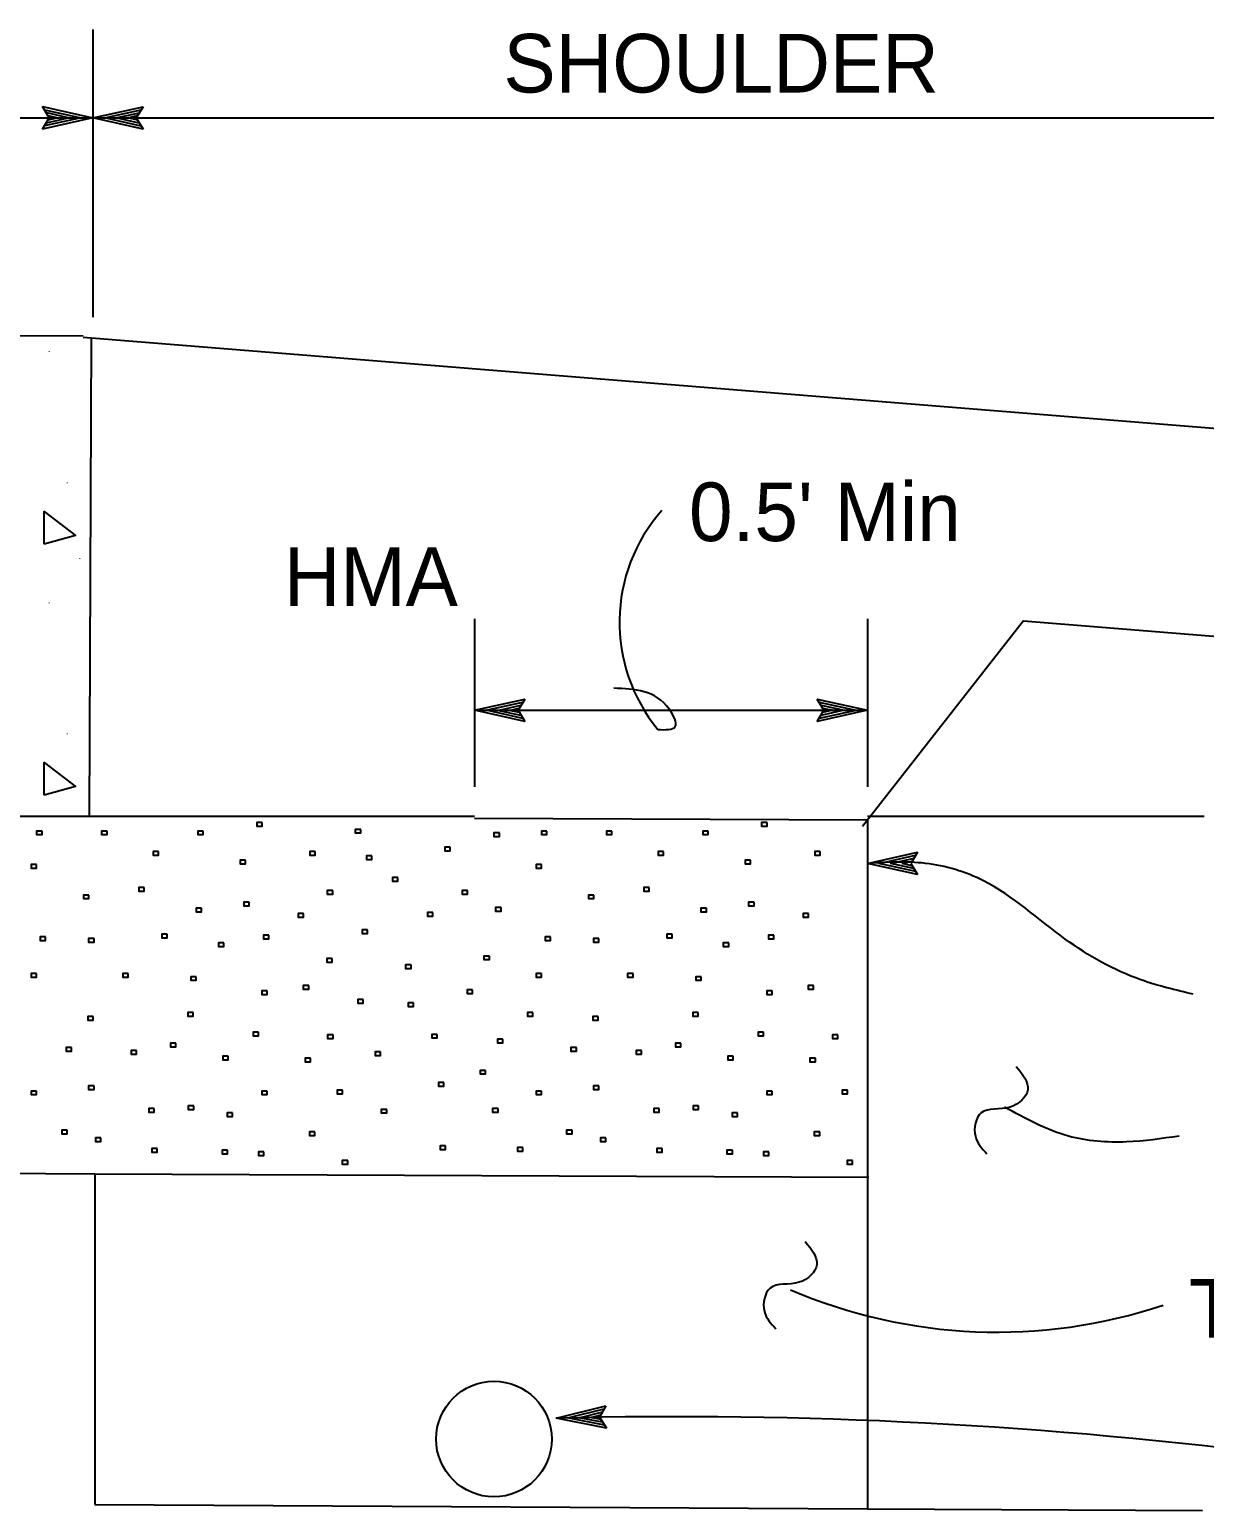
# Model space of a CAD drawing. Extents: x -894 to 866, y -472 to 714.
# Drawn here: x -190.1 to -49.7, y -322.6 to -145.7 of the extents above; entities that cross this region are included whole.
import ezdxf

# ---------------------------------------------------------------- set-up
doc = ezdxf.new("R2010")
doc.units = 0
for name, color, linetype in [('df_MISC', 7, 'Continuous'), ('df_PIPE', 7, 'Continuous'), ('rd_BASE-MATERIAL', 7, 'Continuous'), ('rd_PAVEMENT', 7, 'Continuous'), ('rd_PAVEMENT-anno', 7, 'Continuous'), ('STR_Concrete A', 7, 'Continuous')]:
    doc.layers.add(name, color=color, linetype=linetype)

msp = doc.modelspace()

# ---------------------------------------------------------------- linework, layer by layer
at = {"layer": 'df_MISC'}
for p, q in [((-136.92, -239.92), (-89.97, -240.14)), ((-89.97, -240.14), (-89.97, -322.44)), ((-182.28, -282.4), (-182.28, -321.94)), ((-182.28, -321.94), (-89.97, -322.44))]:
    msp.add_line(p, q, dxfattribs=at)
at = {"layer": 'df_PIPE'}
msp.add_circle((-134.59, -314.1), 6.91, dxfattribs=at)
at = {"layer": 'rd_BASE-MATERIAL'}
for p, q in [((-400.5, -239.7), (-136.92, -239.7)), ((-400.5, -281.39), (-182.28, -282.4)), ((-182.28, -282.4), (-89.79, -282.83))]:
    msp.add_line(p, q, dxfattribs=at)
for points in [[(-162.3, -240.44), (-162.94, -240.44), (-162.94, -240.87), (-162.3, -240.87)], [(-101.97, -240.44), (-102.62, -240.44), (-102.62, -240.87), (-101.97, -240.87)], [(-188.58, -241.47), (-189.23, -241.47), (-189.23, -241.9), (-188.58, -241.9)], [(-180.82, -241.47), (-181.47, -241.47), (-181.47, -241.9), (-180.82, -241.9)], [(-169.33, -241.47), (-169.98, -241.47), (-169.98, -241.9), (-169.33, -241.9)], [(-150.51, -241.27), (-151.16, -241.27), (-151.16, -241.7), (-150.51, -241.7)], [(-133.95, -241.68), (-134.6, -241.68), (-134.6, -242.11), (-133.95, -242.11)], [(-128.26, -241.47), (-128.91, -241.47), (-128.91, -241.9), (-128.26, -241.9)], [(-120.5, -241.47), (-121.14, -241.47), (-121.14, -241.9), (-120.5, -241.9)], [(-109.01, -241.47), (-109.65, -241.47), (-109.65, -241.9), (-109.01, -241.9)], [(-174.67, -243.91), (-175.31, -243.91), (-175.31, -244.34), (-174.67, -244.34)], [(-155.95, -243.91), (-156.59, -243.91), (-156.59, -244.34), (-155.95, -244.34)], [(-139.82, -243.39), (-140.47, -243.39), (-140.47, -243.82), (-139.82, -243.82)], [(-114.34, -243.91), (-114.99, -243.91), (-114.99, -244.34), (-114.34, -244.34)], [(-95.62, -243.91), (-96.27, -243.91), (-96.27, -244.34), (-95.62, -244.34)], [(-189.23, -245.47), (-189.87, -245.47), (-189.87, -245.9), (-189.23, -245.9)], [(-164.27, -244.95), (-164.91, -244.95), (-164.91, -245.38), (-164.27, -245.38)], [(-149.18, -244.43), (-149.83, -244.43), (-149.83, -244.86), (-149.18, -244.86)], [(-128.9, -245.47), (-129.55, -245.47), (-129.55, -245.9), (-128.9, -245.9)], [(-103.94, -244.95), (-104.59, -244.95), (-104.59, -245.38), (-103.94, -245.38)], [(-146.06, -247.03), (-146.71, -247.03), (-146.71, -247.46), (-146.06, -247.46)], [(-182.99, -249.11), (-183.63, -249.11), (-183.63, -249.54), (-182.99, -249.54)], [(-176.37, -248.21), (-177.02, -248.21), (-177.02, -248.64), (-176.37, -248.64)], [(-153.86, -248.59), (-154.51, -248.59), (-154.51, -249.02), (-153.86, -249.02)], [(-137.74, -248.59), (-138.39, -248.59), (-138.39, -249.02), (-137.74, -249.02)], [(-122.66, -249.11), (-123.31, -249.11), (-123.31, -249.54), (-122.66, -249.54)], [(-116.05, -248.21), (-116.69, -248.21), (-116.69, -248.64), (-116.05, -248.64)], [(-169.54, -250.69), (-170.19, -250.69), (-170.19, -251.12), (-169.54, -251.12)], [(-163.85, -249.97), (-164.49, -249.97), (-164.49, -250.4), (-163.85, -250.4)], [(-141.9, -251.19), (-142.55, -251.19), (-142.55, -251.62), (-141.9, -251.62)], [(-133.75, -250.59), (-134.39, -250.59), (-134.39, -251.02), (-133.75, -251.02)], [(-109.22, -250.69), (-109.86, -250.69), (-109.86, -251.12), (-109.22, -251.12)], [(-103.52, -249.97), (-104.17, -249.97), (-104.17, -250.4), (-103.52, -250.4)], [(-157.34, -251.31), (-157.99, -251.31), (-157.99, -251.74), (-157.34, -251.74)], [(-97.02, -251.31), (-97.67, -251.31), (-97.67, -251.74), (-97.02, -251.74)], [(-188.17, -254.11), (-188.82, -254.11), (-188.82, -254.54), (-188.17, -254.54)], [(-182.37, -254.32), (-183.02, -254.32), (-183.02, -254.75), (-182.37, -254.75)], [(-173.63, -253.8), (-174.27, -253.8), (-174.27, -254.23), (-173.63, -254.23)], [(-161.47, -253.9), (-162.11, -253.9), (-162.11, -254.33), (-161.47, -254.33)], [(-149.7, -253.27), (-150.35, -253.27), (-150.35, -253.7), (-149.7, -253.7)], [(-127.85, -254.11), (-128.49, -254.11), (-128.49, -254.54), (-127.85, -254.54)], [(-122.05, -254.32), (-122.7, -254.32), (-122.7, -254.75), (-122.05, -254.75)], [(-113.3, -253.8), (-113.95, -253.8), (-113.95, -254.23), (-113.3, -254.23)], [(-101.14, -253.9), (-101.79, -253.9), (-101.79, -254.33), (-101.14, -254.33)], [(-166.87, -254.84), (-167.51, -254.84), (-167.51, -255.27), (-166.87, -255.27)], [(-135.14, -256.4), (-135.79, -256.4), (-135.79, -256.83), (-135.14, -256.83)], [(-106.54, -254.84), (-107.19, -254.84), (-107.19, -255.27), (-106.54, -255.27)], [(-153.93, -256.7), (-154.57, -256.7), (-154.57, -257.13), (-153.93, -257.13)], [(-144.5, -257.44), (-145.15, -257.44), (-145.15, -257.87), (-144.5, -257.87)], [(-189.23, -258.48), (-189.87, -258.48), (-189.87, -258.91), (-189.23, -258.91)], [(-178.31, -258.48), (-178.95, -258.48), (-178.95, -258.91), (-178.31, -258.91)], [(-170.16, -258.87), (-170.81, -258.87), (-170.81, -259.3), (-170.16, -259.3)], [(-156.72, -259.91), (-157.37, -259.91), (-157.37, -260.34), (-156.72, -260.34)], [(-128.9, -258.48), (-129.55, -258.48), (-129.55, -258.91), (-128.9, -258.91)], [(-117.98, -258.48), (-118.63, -258.48), (-118.63, -258.91), (-117.98, -258.91)], [(-109.84, -258.87), (-110.48, -258.87), (-110.48, -259.3), (-109.84, -259.3)], [(-96.4, -259.91), (-97.04, -259.91), (-97.04, -260.34), (-96.4, -260.34)], [(-161.67, -260.56), (-162.31, -260.56), (-162.31, -260.99), (-161.67, -260.99)], [(-150.22, -261.6), (-150.87, -261.6), (-150.87, -262.03), (-150.22, -262.03)], [(-137.16, -260.43), (-137.81, -260.43), (-137.81, -260.86), (-137.16, -260.86)], [(-101.34, -260.56), (-101.99, -260.56), (-101.99, -260.99), (-101.34, -260.99)], [(-170.51, -263.16), (-171.15, -263.16), (-171.15, -263.59), (-170.51, -263.59)], [(-144.2, -261.98), (-144.84, -261.98), (-144.84, -262.41), (-144.2, -262.41)], [(-129.94, -263.16), (-130.59, -263.16), (-130.59, -263.59), (-129.94, -263.59)], [(-110.18, -263.16), (-110.83, -263.16), (-110.83, -263.59), (-110.18, -263.59)], [(-182.48, -263.64), (-183.12, -263.64), (-183.12, -264.07), (-182.48, -264.07)], [(-122.15, -263.64), (-122.8, -263.64), (-122.8, -264.07), (-122.15, -264.07)], [(-172.59, -266.8), (-173.23, -266.8), (-173.23, -267.23), (-172.59, -267.23)], [(-162.71, -265.5), (-163.35, -265.5), (-163.35, -265.93), (-162.71, -265.93)], [(-153.82, -265.81), (-154.47, -265.81), (-154.47, -266.24), (-153.82, -266.24)], [(-141.38, -265.76), (-142.03, -265.76), (-142.03, -266.19), (-141.38, -266.19)], [(-133.54, -266.33), (-134.18, -266.33), (-134.18, -266.76), (-133.54, -266.76)], [(-112.26, -266.8), (-112.91, -266.8), (-112.91, -267.23), (-112.26, -267.23)], [(-102.39, -265.5), (-103.03, -265.5), (-103.03, -265.93), (-102.39, -265.93)], [(-93.5, -265.81), (-94.15, -265.81), (-94.15, -266.24), (-93.5, -266.24)], [(-185.07, -267.32), (-185.71, -267.32), (-185.71, -267.75), (-185.07, -267.75)], [(-177.3, -267.68), (-177.95, -267.68), (-177.95, -268.11), (-177.3, -268.11)], [(-166.35, -268.36), (-166.99, -268.36), (-166.99, -268.8), (-166.35, -268.8)], [(-156.52, -268.61), (-157.16, -268.61), (-157.16, -269.04), (-156.52, -269.04)], [(-148.14, -267.84), (-148.79, -267.84), (-148.79, -268.27), (-148.14, -268.27)], [(-124.74, -267.32), (-125.39, -267.32), (-125.39, -267.75), (-124.74, -267.75)], [(-116.98, -267.68), (-117.62, -267.68), (-117.62, -268.11), (-116.98, -268.11)], [(-106.02, -268.36), (-106.67, -268.36), (-106.67, -268.8), (-106.02, -268.8)], [(-96.19, -268.61), (-96.84, -268.61), (-96.84, -269.04), (-96.19, -269.04)], [(-135.61, -270.06), (-136.25, -270.06), (-136.25, -270.49), (-135.61, -270.49)], [(-182.37, -271.92), (-183.02, -271.92), (-183.02, -272.35), (-182.37, -272.35)], [(-140.58, -271.51), (-141.22, -271.51), (-141.22, -271.94), (-140.58, -271.94)], [(-122.05, -271.92), (-122.7, -271.92), (-122.7, -272.35), (-122.05, -272.35)], [(-189.23, -272.53), (-189.87, -272.53), (-189.87, -272.96), (-189.23, -272.96)], [(-161.67, -272.53), (-162.31, -272.53), (-162.31, -272.96), (-161.67, -272.96)], [(-152.69, -272.44), (-153.33, -272.44), (-153.33, -272.87), (-152.69, -272.87)], [(-128.9, -272.53), (-129.55, -272.53), (-129.55, -272.96), (-128.9, -272.96)], [(-101.34, -272.53), (-101.99, -272.53), (-101.99, -272.96), (-101.34, -272.96)], [(-92.36, -272.44), (-93.01, -272.44), (-93.01, -272.87), (-92.36, -272.87)], [(-175.19, -274.61), (-175.83, -274.61), (-175.83, -275.04), (-175.19, -275.04)], [(-170.47, -274.3), (-171.12, -274.3), (-171.12, -274.73), (-170.47, -274.73)], [(-165.83, -275.13), (-166.47, -275.13), (-166.47, -275.56), (-165.83, -275.56)], [(-147.41, -274.72), (-148.05, -274.72), (-148.05, -275.15), (-147.41, -275.15)], [(-134.1, -274.61), (-134.75, -274.61), (-134.75, -275.04), (-134.1, -275.04)], [(-114.86, -274.61), (-115.51, -274.61), (-115.51, -275.04), (-114.86, -275.04)], [(-110.15, -274.3), (-110.79, -274.3), (-110.79, -274.73), (-110.15, -274.73)], [(-105.5, -275.13), (-106.15, -275.13), (-106.15, -275.56), (-105.5, -275.56)], [(-185.59, -277.21), (-186.23, -277.21), (-186.23, -277.64), (-185.59, -277.64)], [(-156, -277.41), (-156.64, -277.41), (-156.64, -277.84), (-156, -277.84)], [(-125.26, -277.21), (-125.91, -277.21), (-125.91, -277.64), (-125.26, -277.64)], [(-95.67, -277.41), (-96.32, -277.41), (-96.32, -277.84), (-95.67, -277.84)], [(-181.55, -278.13), (-182.19, -278.13), (-182.19, -278.57), (-181.55, -278.57)], [(-174.82, -279.38), (-175.46, -279.38), (-175.46, -279.81), (-174.82, -279.81)], [(-140.37, -279.07), (-141.01, -279.07), (-141.01, -279.5), (-140.37, -279.5)], [(-131.16, -279.27), (-131.8, -279.27), (-131.8, -279.7), (-131.16, -279.7)], [(-121.22, -278.13), (-121.87, -278.13), (-121.87, -278.57), (-121.22, -278.57)], [(-114.49, -279.38), (-115.14, -279.38), (-115.14, -279.81), (-114.49, -279.81)], [(-166.44, -279.58), (-167.08, -279.58), (-167.08, -280.01), (-166.44, -280.01)], [(-162.09, -279.79), (-162.73, -279.79), (-162.73, -280.22), (-162.09, -280.22)], [(-152.06, -280.83), (-152.71, -280.83), (-152.71, -281.26), (-152.06, -281.26)], [(-106.11, -279.58), (-106.76, -279.58), (-106.76, -280.01), (-106.11, -280.01)], [(-101.76, -279.79), (-102.41, -279.79), (-102.41, -280.22), (-101.76, -280.22)], [(-91.74, -280.83), (-92.39, -280.83), (-92.39, -281.26), (-91.74, -281.26)]]:
    msp.add_lwpolyline(points, close=True, dxfattribs=at)
at = {"layer": 'rd_PAVEMENT'}
for p, q in [((-400.5, -181.29), (-183.68, -182.3)), ((-183.68, -182.46), (-4.13, -196.95)), ((-182.92, -239.6), (-182.66, -182.64)), ((-71.33, -216.36), (-90.58, -240.91)), ((-71.33, -216.36), (-6.12, -221.62)), ((-89.97, -239.7), (-49.75, -239.7)), ((-89.97, -322.44), (-49.93, -322.62))]:
    msp.add_line(p, q, dxfattribs=at)
at = {"layer": 'rd_PAVEMENT-anno'}
for p, q in [((-182.48, -180.08), (-182.48, -145.73)), ((-187.72, -156.27), (-188.52, -154.93)), ((-188.52, -154.93), (-188.52, -154.93)), ((-188.52, -154.93), (-182.52, -156.27)), ((-188.31, -155.29), (-183.9, -156.27)), ((-188.07, -155.64), (-185.29, -156.27)), ((-182.52, -156.27), (-176.52, -154.94)), ((-181.13, -156.27), (-176.76, -155.3)), ((-179.76, -156.27), (-176.94, -155.65)), ((-176.52, -154.94), (-177.32, -156.27)), ((-176.52, -154.94), (-176.52, -154.94)), ((-354.14, -156.27), (-182.52, -156.27)), ((-182.52, -156.27), (-188.52, -157.6)), ((-188.52, -157.6), (-187.72, -156.27)), ((-183.91, -156.27), (-188.29, -157.24)), ((-185.29, -156.27), (-188.11, -156.89)), ((-187.9, -155.99), (-186.67, -156.27)), ((-186.67, -156.27), (-187.88, -156.53)), ((-182.52, -156.27), (-182.52, -156.27)), ((-176.52, -157.61), (-182.52, -156.27)), ((-182.52, -156.27), (-182.52, -156.27)), ((-182.52, -156.27), (-32.59, -156.27)), ((-176.74, -157.25), (-181.14, -156.27)), ((-176.97, -156.89), (-179.76, -156.27)), ((-178.38, -156.27), (-177.17, -156)), ((-177.15, -156.55), (-178.38, -156.27)), ((-177.32, -156.27), (-176.52, -157.61)), ((-188.52, -157.6), (-188.52, -157.6)), ((-176.52, -157.61), (-176.52, -157.61)), ((-136.92, -216.13), (-136.92, -236.18)), ((-89.97, -216.13), (-89.97, -236.18)), ((-136.92, -227.04), (-130.92, -225.71)), ((-135.53, -227.04), (-131.16, -226.07)), ((-134.16, -227.05), (-131.33, -226.42)), ((-130.92, -225.71), (-131.72, -227.04)), ((-130.92, -225.71), (-130.92, -225.71)), ((-95.17, -227.04), (-95.97, -225.7)), ((-95.97, -225.7), (-95.97, -225.7)), ((-95.97, -225.7), (-89.97, -227.04)), ((-95.76, -226.06), (-91.35, -227.04)), ((-95.52, -226.42), (-92.74, -227.04)), ((-136.92, -227.04), (-89.97, -227.04)), ((-130.92, -228.38), (-136.92, -227.04)), ((-136.92, -227.04), (-136.92, -227.04)), ((-131.14, -228.03), (-135.54, -227.04)), ((-131.37, -227.67), (-134.16, -227.05)), ((-132.78, -227.05), (-131.57, -226.78)), ((-131.55, -227.32), (-132.78, -227.05)), ((-131.72, -227.04), (-130.92, -228.38)), ((-89.97, -227.04), (-95.97, -228.37)), ((-95.97, -228.37), (-95.17, -227.04)), ((-91.36, -227.05), (-95.74, -228.01)), ((-92.74, -227.04), (-95.56, -227.67)), ((-95.35, -226.77), (-94.12, -227.04)), ((-94.12, -227.04), (-95.33, -227.31)), ((-89.97, -227.04), (-89.97, -227.04)), ((-130.92, -228.38), (-130.92, -228.38)), ((-95.97, -228.37), (-95.97, -228.37)), ((-89.98, -245.33), (-83.98, -244)), ((-83.98, -244), (-84.78, -245.33)), ((-83.98, -244), (-83.98, -244)), ((-83.98, -246.67), (-89.98, -245.33)), ((-89.98, -245.33), (-89.98, -245.33)), ((-84.2, -246.32), (-88.6, -245.34)), ((-88.59, -245.33), (-84.22, -244.36)), ((-87.22, -245.34), (-84.39, -244.71)), ((-84.43, -245.96), (-87.22, -245.34)), ((-85.84, -245.34), (-84.63, -245.07)), ((-84.61, -245.61), (-85.84, -245.34)), ((-84.78, -245.33), (-83.98, -246.67)), ((-83.98, -246.67), (-83.98, -246.67)), ((-127.17, -311.61), (-121.21, -310.13)), ((-125.78, -311.58), (-121.44, -310.5)), ((-124.41, -311.55), (-121.6, -310.85)), ((-123.03, -311.51), (-121.83, -311.21)), ((-121.21, -310.13), (-121.98, -311.48)), ((-121.21, -310.13), (-121.21, -310.13)), ((-121.14, -312.8), (-127.17, -311.61)), ((-127.17, -311.61), (-127.17, -311.61)), ((-121.37, -312.45), (-125.79, -311.58)), ((-121.61, -312.1), (-124.41, -311.55)), ((-121.8, -311.76), (-123.03, -311.51)), ((-121.98, -311.48), (-121.14, -312.8)), ((-121.14, -312.8), (-121.14, -312.8)), ((-89.97, -322.44), (-49.93, -322.62))]:
    msp.add_line(p, q, dxfattribs=at)
for centre, radius, start, end in [((-99.42, -216.53), 20.18, 138.5842, 219.4065), ((-74.49, -238.6), 62.73, 246.8434, 288.4321), ((-112.72, -881.89), 570.46, 82.583, 91.4518)]:
    msp.add_arc(centre, radius, start, end, dxfattribs=at)
for points in [[(-115.02, -229.34), (-112.95, -228.99), (-113.64, -226.93), (-120.29, -224.4)], [(-51.04, -260.97), (-57.31, -259.24), (-66.35, -254.37), (-76.09, -247.42), (-83.04, -245.33), (-89.98, -245.33)], [(-72.21, -269.58), (-70.82, -272.36), (-72.91, -274.44), (-76.39, -275.14), (-77.08, -277.92), (-75.69, -280.01)], [(-52.75, -277.91), (-59.01, -278.61), (-65.96, -277.91), (-73.61, -274.44)], [(-97.42, -290.5), (-96.03, -293.28), (-98.12, -295.37), (-101.6, -296.07), (-102.29, -298.85), (-100.9, -300.93)]]:
    msp.add_spline(points, degree=3, dxfattribs=at)
at = {"layer": 'STR_Concrete A'}
for points in [[(-188.35, -207.18), (-188.32, -203.28), (-184.6, -206.16)], [(-188.35, -237.18), (-188.32, -233.28), (-184.6, -236.16)]]:
    msp.add_lwpolyline(points, close=True, dxfattribs=at)

# ---------------------------------------------------------------- texts
at = {"layer": 'rd_PAVEMENT-anno'}
for s, p in [('SHOULDER', (-133.46, -153.24)), ("0.5' Min", (-111.29, -206.83)), ('HMA', (-159.7, -214.58)), ('TREATED PERMEABLE MATERIAL', (-51.57, -301.99))]:
    msp.add_text(s, height=7, dxfattribs=at).set_placement(p)
at = {"layer": 'STR_Concrete A'}
for p in [(-187.88, -184.25), (-185.73, -199.92), (-184.22, -208.96), (-187.88, -214.25), (-185.73, -229.92)]:
    msp.add_text('.', height=0.8, dxfattribs=at).set_placement(p)

doc.saveas('drawing.dxf')
